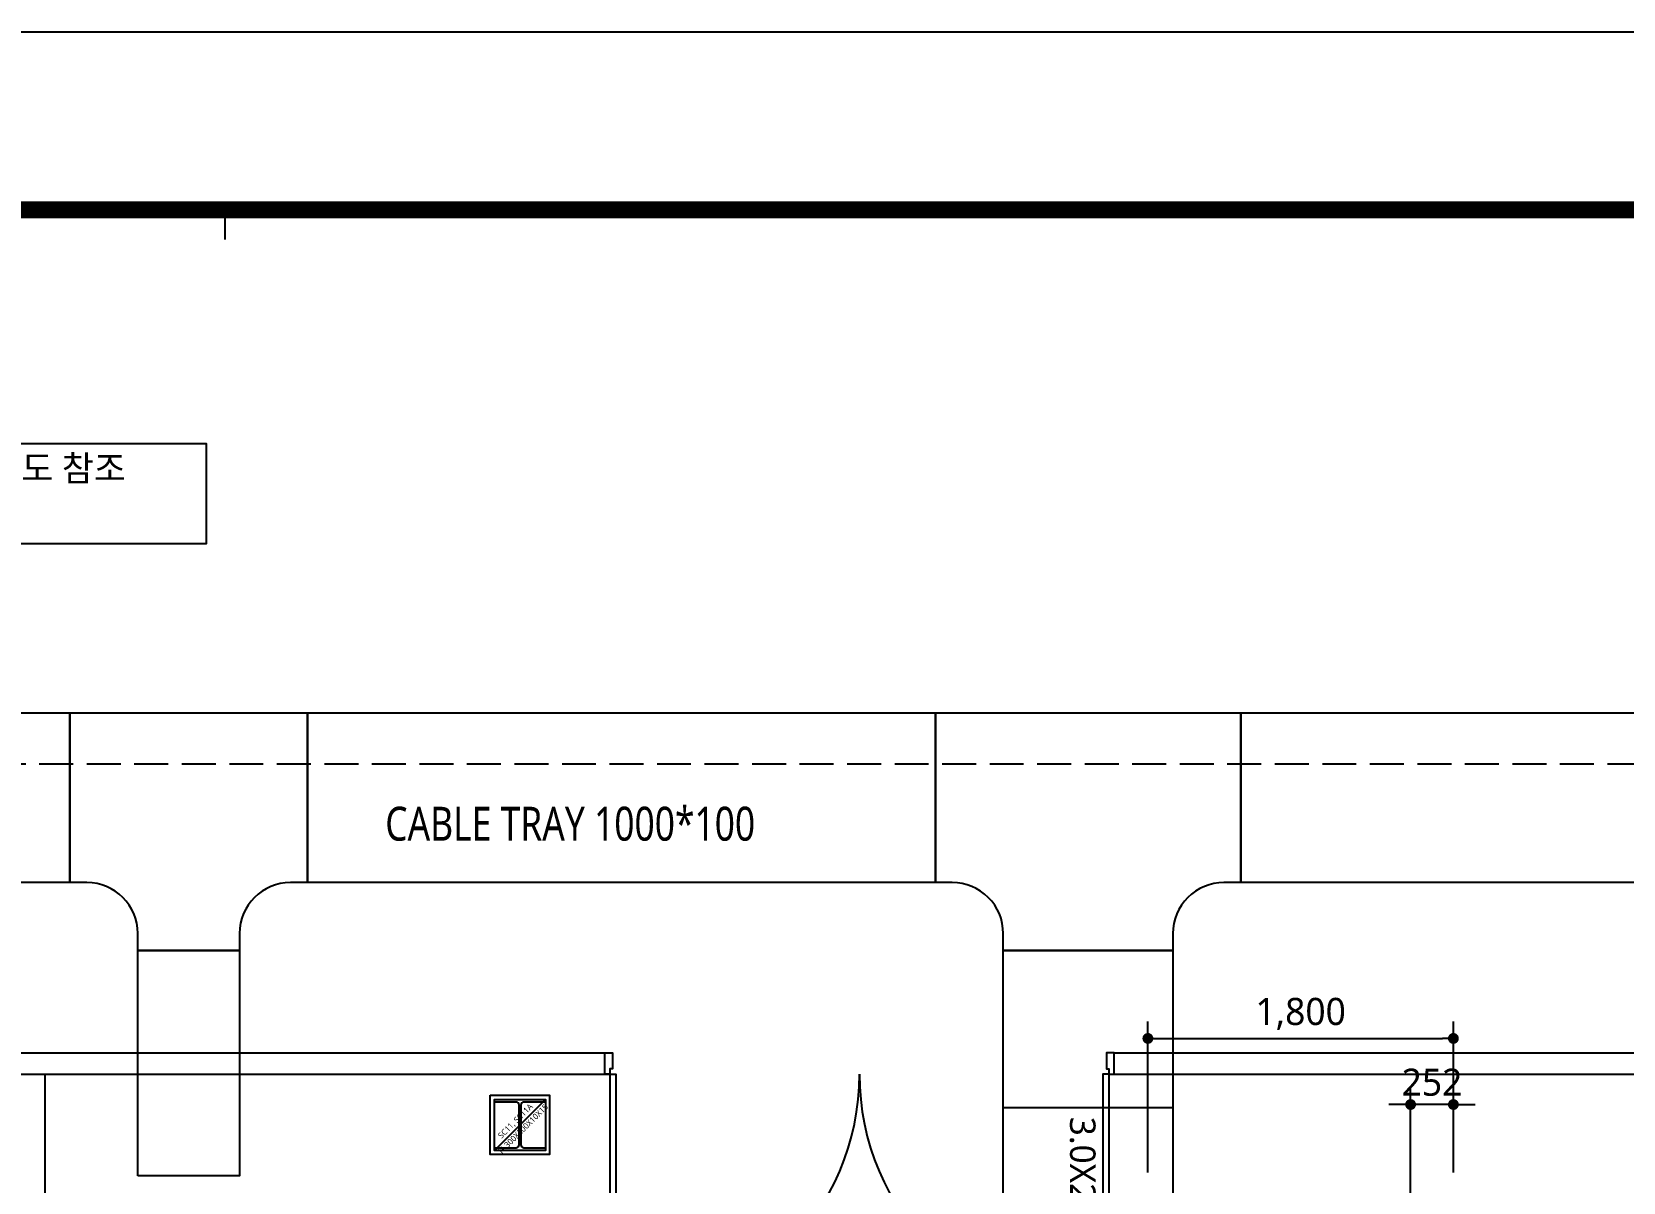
# Model space of a CAD drawing. Header units: millimetres. Extents: x 3355 to 129505, y 4600 to 34300.
# Drawn here: x 55180 to 64556, y 27518 to 34300 of the extents above; entities that cross this region are included whole.
import ezdxf
from ezdxf.enums import TextEntityAlignment as Align
from ezdxf.xclip import XClip

# ---------------------------------------------------------------- set-up
doc = ezdxf.new("R2010")
doc.units = ezdxf.units.MM
doc.header["$LTSCALE"] = 800
doc.header["$XCLIPFRAME"] = 0
for name, pattern in [('CEN', [62, 60, -1, 0, -1]), ('CONTINOUS', [0]), ('DASH', [0.35, 0.25, -0.1]), ('점선1', [2, 1.25, -0.75])]:
    doc.linetypes.add(name, pattern=pattern)
doc.layers.get('Defpoints').update_dxf_attribs({"color": 167})
for name, color, linetype in [('11$1$SYM', 3, 'Continuous'), ('arch', 8, 'Continuous'), ('DIM', 6, 'Continuous'), ('SYM', 3, 'Continuous'), ('XR-SHEET-SHT', 5, 'Continuous'), ('XREF', 7, 'CEN'), ('트레이 강전1단', 150, 'Continuous')]:
    doc.layers.add(name, color=color, linetype=linetype)
doc.layers.add('XR-SHEET-TEMP', color=171, linetype='Continuous', plot=False)
doc.layers.add('건축도면', color=9, linetype='Continuous', lineweight=25)
doc.styles.add('GHS', font='malgun.ttf')
doc.styles.add('XREF-A-PLAN$0$스타일1', font='malgun.ttf')
doc.styles.add('맑은고딕', font='malgun.ttf')
doc.styles.add('스타일1', font='malgun.ttf')
doc.dimstyles.new('Copy of PSD MI', dxfattribs={"dimscale": 100, "dimtxt": 1.5, "dimasz": 0.8, "dimexe": 1.25, "dimexo": 1.5, "dimgap": 0.6, "dimtad": 1, "dimdec": 0, "dimzin": 1, "dimdsep": 46, "dimlunit": 6, "dimtxsty": '맑은고딕', "dimblk": 'DOT', "dimcen": 2.5, "dimadec": 0, "dimazin": 0, "dimtfac": 1, "dimtdec": 0, "dimtix": 1, "dimtmove": 2, "dimatfit": 3, "dimfxl": 1, "dimtolj": 1, "dimtzin": 1, "dimarcsym": 0})

# ---------------------------------------------------------------- blocks, each defined once
blk = doc.blocks.new('XR-FORM-EE', base_point=(461, 408))
at = {"layer": 'XR-SHEET-SHT', "color": 5}
blk.add_lwpolyline([(0, 118800), (168200, 118800), (168200, 0), (0, 0)], close=True, dxfattribs=at)
at = {"layer": 'XR-SHEET-SHT', "color": 5, "const_width": 400}
blk.add_lwpolyline([(9300, 114600), (163900, 114600), (163900, 4200), (9300, 4200)], close=True, dxfattribs=at)
at = {"layer": 'XR-SHEET-TEMP'}
blk.add_line((43650, 114600), (43650, 113900), dxfattribs=at)
blk = doc.blocks.new('D-3.0X2.7')
at = {"color": 0}
for p, q in [((-2970, -125), (-2970, -1595)), ((-30, -125), (-30, -1595))]:
    blk.add_line(p, q, dxfattribs=at)
for points in [[(0, 0), (-45, 0), (-45, 0), (-45, 0), (-45, -95), (-30, -95), (-30, -125), (0, -125), (0, 0)], [(-3000, 0), (-2955, 0), (-2955, 0), (-2955, 0), (-2955, -95), (-2970, -95), (-2970, -125), (-3000, -125), (-3000, 0)], [(-2970, -125), (-2935, -125), (-2935, -1595), (-2970, -1595)], [(-30, -125), (-65, -125), (-65, -1595), (-30, -1595)]]:
    blk.add_lwpolyline(points, dxfattribs=at)
for centre, start, end in [((-2970, -125), 270, 0), ((-30, -125), 180, 270)]:
    blk.add_arc(centre, 1470, start, end, dxfattribs=at)
at = {"color": 0, "style": 'XREF-A-PLAN$0$스타일1'}
blk.add_text('3.0X2.7', height=150, rotation=270, dxfattribs=at).set_placement((-258.9, -377.3))
blk = doc.blocks.new('S-SC11')
at = {"color": 0}
blk.add_line((-150, -150), (150, 150), dxfattribs=at)
for points in [[(-175, 175), (175, 175), (175, -175), (-175, -175)], [(-150, 150), (150, 150), (150, -150), (-150, -150)]]:
    blk.add_lwpolyline(points, close=True, dxfattribs=at)
blk.add_lwpolyline([(-150, -150), (-150, -135), (-23, -135, 0.414214), (-5, -117), (-5, 117, 0.414214), (-23, 135), (-150, 135), (-150, 150), (150, 150), (150, 135), (23, 135, 0.414214), (5, 117), (5, -117, 0.414214), (23, -135), (150, -135), (150, -150)], format="xyb", close=True, dxfattribs=at)
at = {"color": 0, "style": '스타일1'}
blk.add_text('SC11, SC11A', height=35, rotation=45, dxfattribs=at).set_placement((-108.6, -82.9))
blk.add_text('H-300X300X10X15', height=35, rotation=45, dxfattribs=at).set_placement((18.7, -22.5), align=Align.MIDDLE_CENTER)
blk = doc.blocks.new('XR-PLAN', base_point=(461, 408.4))
at = {"layer": 'arch', "linetype": 'DASH'}
blk.add_lwpolyline([(43474.5, 58028.8), (87474.5, 58028.8), (87474.5, 70028.8), (43474.5, 70028.8)], close=True, dxfattribs=at)
blk.add_lwpolyline([(43474.5, 58028.8), (87474.5, 58028.8), (87474.5, 70028.8), (43474.5, 70028.8)], close=True, dxfattribs=at)
at = {"layer": 'arch'}
for points in [[(62355, 56325), (66045, 56325)], [(69000, 56325), (72625, 56325), (72625, 43100)], [(62370, 56200), (66030, 56200)], [(62700, 56200), (62700, 44200)], [(69000, 56200), (72500, 56200), (72500, 43225)]]:
    blk.add_lwpolyline(points, dxfattribs=at)
for name, p in [('D-3.0X2.7', (69000, 56325)), ('S-SC11', (65500, 55900))]:
    blk.add_blockref(name, p, dxfattribs=at)
blk = doc.blocks.new('H.TEE-W1000x100H(ELEC.1)')
at = {"layer": '트레이 강전1단'}
blk.add_lwpolyline([(40445, 167307.9), (42245, 167307.9), (42245, 166307.9), (42145, 166307.9, 0.414214), (41845, 166007.9), (41845, 165907.9), (40845, 165907.9), (40845, 166007.9, 0.414214), (40545, 166307.9), (40445, 166307.9)], format="xyb", close=True, dxfattribs=at)
blk = doc.blocks.new('A$C42e257a2')
at = {"layer": '트레이 강전1단'}
for p, q in [((0, -500), (0, 500)), ((0, 500), (1400, 500)), ((1400, 500), (1400, -500)), ((100, -500), (0, -500)), ((1400, -500), (1300, -500)), ((400, -900), (400, -800)), ((1000, -800), (1000, -900)), ((1000, -900), (400, -900))]:
    blk.add_line(p, q, dxfattribs=at)
for centre, start, end in [((100, -800), 0, 90), ((1300, -800), 90, 180)]:
    blk.add_arc(centre, 300, start, end, dxfattribs=at)
blk = doc.blocks.new('DOT')
at = {"color": 0, "linetype": 'ByBlock'}
blk.add_line((-0.5, 0), (-1, 0), dxfattribs=at)
at = {"color": 0, "linetype": 'ByBlock', "const_width": 0.5}
blk.add_lwpolyline([(-0.25, 0, 1), (0.25, 0, 1)], format="xyb", close=True, dxfattribs=at)
blk = doc.blocks.new('*D261')
at = {"layer": 'Defpoints', "color": 0, "ltscale": 2, "transparency": 16777216}
for p in [(63303.1, 27976.4), (63555.4, 27456.1), (63303.1, 27281)]:
    blk.add_point(p, dxfattribs=at)
at = {"layer": 'DIM', "color": 0, "lineweight": -2, "ltscale": 2, "transparency": 16777216}
for p, q in [((63303.1, 27401), (63303.1, 28076.4)), ((63555.4, 27576.1), (63555.4, 28076.4)), ((63239.1, 27976.4), (63175.1, 27976.4)), ((63555.4, 27976.4), (63303.1, 27976.4)), ((63619.4, 27976.4), (63683.4, 27976.4))]:
    blk.add_line(p, q, dxfattribs=at)
at = {"layer": 'DIM', "color": 0, "lineweight": -2, "ltscale": 2, "transparency": 16777216, "xscale": 64, "yscale": 64, "zscale": 64}
blk.add_blockref('DOT', (63303.1, 27976.4), dxfattribs=at)
at = {"layer": 'DIM', "color": 0, "lineweight": -2, "ltscale": 2, "transparency": 16777216, "xscale": 64, "yscale": 64, "zscale": 64, "rotation": 180}
blk.add_blockref('DOT', (63555.4, 27976.4), dxfattribs=at)
at = {"layer": 'DIM', "color": 3, "ltscale": 2, "transparency": 16777216, "insert": (63429.3, 28107), "char_height": 160, "attachment_point": 5, "style": '맑은고딕'}
blk.add_mtext('\\A1;252', dxfattribs=at)
blk = doc.blocks.new('_DOT')
at = {"color": 0, "linetype": 'ByBlock'}
blk.add_line((-0.5, 0), (-1, 0), dxfattribs=at)
at = {"color": 0, "linetype": 'ByBlock', "const_width": 0.5}
blk.add_lwpolyline([(-0.25, 0, 1), (0.25, 0, 1)], format="xyb", close=True, dxfattribs=at)
blk = doc.blocks.new('*D262')
at = {"layer": 'Defpoints', "color": 0, "ltscale": 2, "transparency": 16777216}
for p in [(63555.4, 28366), (61755.4, 27456.1), (63555.4, 27456.1)]:
    blk.add_point(p, dxfattribs=at)
at = {"layer": 'DIM', "color": 0, "lineweight": -2, "ltscale": 2, "transparency": 16777216}
for p, q in [((61755.4, 27576.1), (61755.4, 28466)), ((63555.4, 27576.1), (63555.4, 28466)), ((61819.4, 28366), (63491.4, 28366))]:
    blk.add_line(p, q, dxfattribs=at)
at = {"layer": 'DIM', "color": 0, "lineweight": -2, "ltscale": 2, "transparency": 16777216, "xscale": 64, "yscale": 64, "zscale": 64, "rotation": 180}
blk.add_blockref('DOT', (61755.4, 28366), dxfattribs=at)
at = {"layer": 'DIM', "color": 0, "lineweight": -2, "ltscale": 2, "transparency": 16777216, "xscale": 64, "yscale": 64, "zscale": 64}
blk.add_blockref('DOT', (63555.4, 28366), dxfattribs=at)
at = {"layer": 'DIM', "color": 3, "ltscale": 2, "transparency": 16777216, "insert": (62655.4, 28510.6), "char_height": 160, "attachment_point": 5, "style": '맑은고딕'}
blk.add_mtext('\\A1;1,800', dxfattribs=at)

msp = doc.modelspace()

# ---------------------------------------------------------------- linework, layer by layer
at = {"layer": '11$1$SYM', "color": 6}
msp.add_lwpolyline([(52088.35864, 31874.23643), (56207.34466, 31874.23643), (56207.34466, 31282.2141), (52088.35864, 31282.2141)], close=True, dxfattribs=at)
at = {"layer": '트레이 강전1단'}
for p, q in [((61903.12505, 28080.98748), (61903.12505, 26280.98748)), ((60903.12505, 27380.98748), (60903.12399, 27955.98748))]:
    msp.add_line(p, q, dxfattribs=at)
for points in [[(55403.66298, 29284.85589), (51803.39349, 29284.85589), (51803.39349, 30284.85589), (55403.66298, 30284.85589)], [(60503.12399, 29284.85589), (56803.66298, 29284.85589), (56803.66298, 30284.85589), (60503.12399, 30284.85589)], [(66303.39349, 29284.85589), (62303.12399, 29284.85589), (62303.12399, 30284.85589), (66303.39349, 30284.85589)], [(55803.66298, 27555.98748), (55803.66298, 28884.85589), (56403.66298, 28884.85589), (56403.66298, 27555.98748)], [(60903.12399, 27955.98748), (60903.12399, 28884.85589), (61903.12399, 28884.85589), (61903.12399, 27955.98748)]]:
    msp.add_lwpolyline(points, close=True, dxfattribs=at)

# ---------------------------------------------------------------- block references
at = {"layer": 'XREF', "xscale": 0.25, "yscale": 0.25, "zscale": 0.25}
msp.add_blockref('XR-FORM-EE', (45519.85398, 4702.54534), dxfattribs=at)
at = {"layer": '건축도면', "color": 1, "linetype": '점선1', "ltscale": 0.2}
ref = msp.add_blockref('XR-PLAN', (-6983.32308, -27635.43025), dxfattribs=at)
XClip(ref).set_block_clipping_path([(56227.7345986668, 39479.2603850555), (77438.0684519374, 60194.2361228569)])
at = {"layer": '트레이 강전1단', "color": 0, "linetype": 'CONTINOUS'}
msp.add_blockref('A$C42e257a2', (55403.66298, 29784.85589), dxfattribs=at)
at = {"layer": '트레이 강전1단'}
msp.add_blockref('H.TEE-W1000x100H(ELEC.1)', (20058.09337, -137023.0703), dxfattribs=at)

# ---------------------------------------------------------------- texts
at = {"layer": 'SYM', "style": 'GHS'}
msp.add_text('지상2층 전력간선 및 동력 설비 평면도 참조', height=150, dxfattribs=at).set_placement((52116.65499, 31727.5059), align=Align.MIDDLE_LEFT)
at = {"layer": '트레이 강전1단', "style": 'GHS', "width": 0.8}
msp.add_text('CABLE TRAY 1000*100', height=200, dxfattribs=at).set_placement((58351.64283, 29531.86183), align=Align.CENTER)

# ---------------------------------------------------------------- dimensions: what is measured, and where the dimension line sits
at = {"layer": 'DIM', "color": 6, "ltscale": 2}
for base, p1, p2, picture, middle in [((63555.38001, 28366.04471), (61755.38001, 27456.12697), (63555.38001, 27456.12697), '*D262', (62655.38001, 28510.56645)), ((63303.12399, 27976.37975), (63555.38001, 27456.12697), (63303.12399, 27280.98748), '*D261', (63429.252, 28107.0428))]:
    dim = msp.add_linear_dim(base=base, p1=p1, p2=p2, dimstyle='Copy of PSD MI', override={"dimscale": 80, "dimtxt": 2, "dimclrt": 3, "dimfxl": 0.18}, dxfattribs=at)
    dim.commit()
    dim.dimension.update_dxf_attribs({"geometry": picture, "text_midpoint": middle})

doc.saveas('drawing.dxf')
